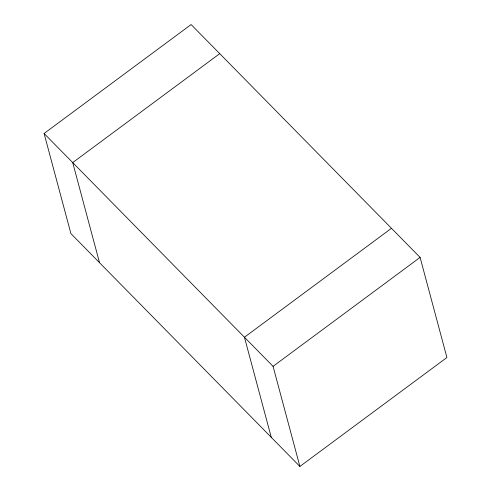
<?xml version="1.0" encoding="UTF-8"?>
<svg xmlns="http://www.w3.org/2000/svg" width="491" height="491" viewBox="0 0 491 491"><rect width="100%" height="100%" fill="white"/><g stroke="black" fill="none" stroke-linecap="round" stroke-linejoin="round"><path stroke-width="0.74" d="M44.086 133.484L191.109 24.55L420.093 257.413L446.914 357.516L299.891 466.45L70.907 233.587L44.086 133.484L273.07 366.347L299.891 466.45M219.729 53.66L72.711 162.589L99.532 262.697M391.468 228.303L244.444 337.237L271.271 437.34M273.07 366.347L420.093 257.413"/></g></svg>
